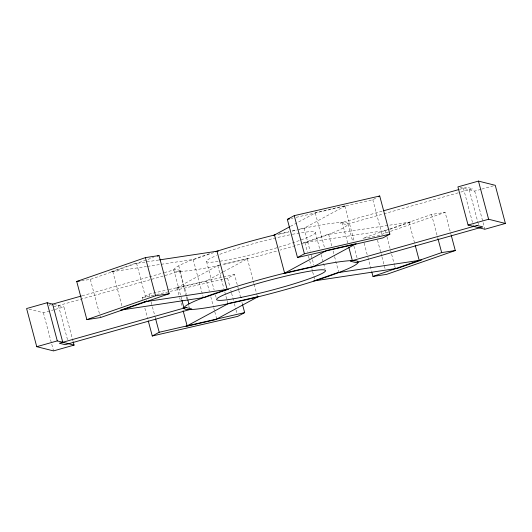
<?xml version="1.0" encoding="UTF-8"?>
<svg xmlns="http://www.w3.org/2000/svg" width="532" height="532" viewBox="0 0 532 532"><rect width="100%" height="100%" fill="white"/><g stroke="black" fill="none" stroke-linecap="round" stroke-linejoin="round"><path stroke-width="0.4" stroke-dasharray="2.66 2" d="M142.549 299.436L142.13 297.847L149.04 294.11L168.205 289.707M290.505 226.346L316.427 212.335L346.013 205.538L303.373 228.58L297.78 229.864M222.602 272.231L205.418 281.514L175.833 288.317L218.472 265.269L220.873 264.717M223.334 271.839L248.058 258.472L221.671 264.537M156.641 294.515L227.603 278.209L234.512 274.472L238.536 289.574M296.118 217.355L372.806 199.739L376.955 197.498M81.522 280.736L90.334 279.406L153.602 257.448M213.711 252.62L194.539 259.277L147.251 266.412M389.118 229.159L362.831 238.283L376.45 236.228M389.883 228.893L431.512 214.443L445.138 212.388L451.056 234.645M389.856 229.352L411.329 221.897L388.546 225.335M377.235 235.962L389.723 231.626M390.501 231.353L445.138 212.388M51.258 304.51L49.203 305.089L52.109 305.82M82.134 295.805L163.47 272.863M164.268 272.637L175.859 269.365L181.671 270.821L150.942 279.493M382.076 211.211L340.174 223.028L345.986 224.484L383.1 214.017M459.422 189.392L466.837 187.304L472.642 188.76L458.857 192.65M150.144 279.719L55.015 306.545L52.834 306M383.898 213.791L458.059 192.877M29.001 309.145L43.385 312.75L54.45 309.631M55.235 309.405L63.926 306.957L73.017 341.132M460.273 187.483L474.71 191.101L481.028 189.319M481.819 189.093L494.461 185.528M291.323 218.459L292.926 218.093M277.79 234.459L288.982 231.886M292.181 231.154L296.976 230.05M169.003 289.528L222.542 277.225M223.34 277.046L234.512 274.472M142.13 297.847L155.836 294.701M158.716 260.015L134.297 263.699L110.523 271.952L146.426 266.532M387.728 225.455L327.313 234.572L303.533 242.825L387.555 230.15M54.078 304.49L63.926 306.957M474.71 191.101L484.858 229.252M469.224 189.725L477.896 222.31M478.102 223.108L478.527 224.697M463.412 188.268L472.928 224.038M473.141 224.83L473.56 226.419M431.512 214.443L437.437 236.7M437.643 237.491L438.069 239.081M409.061 222.236L414.98 244.494M385.281 230.489L386.764 236.055M386.977 236.853L391.412 253.538M391.625 254.336L394.378 264.67M394.584 265.461L395.436 268.64M372.806 199.739L382.109 234.712M377.507 240.205L380.892 252.919M381.105 253.717L381.737 256.098M381.949 256.896L385.334 269.611M364.094 243.058L367.692 256.564M367.905 257.362L371.708 271.666M344.862 206.157L354.166 241.129M348.014 223.912L352.663 241.395M353.933 246.163L357.105 258.087M342.202 222.456L347.702 243.117M328.656 234.373L331.828 246.296M333.099 251.064L334.362 255.832M334.575 256.623L338.804 272.524M315.277 212.953L324.58 247.925M315.31 232.371L319.752 249.062M321.235 254.622L325.039 268.933M304.058 228.208L310.189 251.257M311.247 255.234L314 265.568M304.876 242.625L307.416 252.161M308.474 256.138L309.531 260.108M309.744 260.906L311.014 265.674M311.858 268.853L312.49 271.24M312.703 272.032L315.03 280.776M247.38 258.845L253.086 280.304M253.298 281.096L253.93 283.483M254.143 284.274L256.471 293.019M256.683 293.81L257.315 296.198M238.742 290.372L241.069 299.11M241.914 302.296L242.339 303.885M227.603 278.209L229.924 286.954M230.775 290.133L231.407 292.52M231.62 293.312L234.153 302.848M234.366 303.646L235.849 309.212M236.062 310.003L236.906 313.182M217.794 265.641L223.925 288.69M224.77 291.868L226.885 299.815M227.098 300.613L227.942 303.792M206.536 261.478L214.15 290.093M215.42 294.861L216.265 298.04M206.569 280.896L209.322 291.223M210.798 296.79L213.551 307.124M213.764 307.915L214.609 311.094M214.822 311.892L216.724 319.047M193.196 259.476L203.138 296.836M178.739 265.807L186.353 294.415M186.985 296.803L187.623 299.19M179.65 271.393L186.207 296.031M186.413 296.829L187.051 299.21M188.74 305.574L189.585 308.753M173.838 269.937L181.665 299.35M176.983 287.692L179.523 297.228M179.736 298.026L180.155 299.616M181.006 302.794L182.27 307.562M149.04 294.11L149.678 296.497M151.155 302.056L152.212 306.033M152.425 306.824L155.384 317.956M136.564 263.36L146.081 299.124M146.293 299.922L146.719 301.511M144.877 308.181L147.623 318.515M112.791 271.613L122.094 306.585M90.334 279.406L99.85 315.17M100.063 315.968L100.488 317.557M58.44 305.581L67.531 339.755M43.385 312.75L53.539 350.901M299.616 229.152A90.094 8.166 -14.9 0 1 347.396 225.122A90.094 8.166 -14.9 0 1 280.091 250.113M276.394 251.157A90.094 8.166 -14.9 0 1 222.236 264.697M219.563 265.269A90.094 8.166 -14.9 0 1 210.253 253.418M279.42 233.794A90.094 8.166 -14.9 0 1 288.836 231.56M292.434 230.742A90.094 8.166 -14.9 0 1 296.929 229.738M292.367 234.319A56.306 5.101 -14.9 0 1 305.355 238.256A56.306 5.101 -14.9 0 1 229.478 259.53A56.306 5.101 -14.9 0 1 216.497 255.593M219.796 254.316A56.306 5.101 -14.9 0 1 290.206 234.752"/><path stroke-width="0.8" d="M287.333 219.377L294.249 215.64L379.722 196.002L389.87 234.153L382.96 237.89L297.488 257.528L287.333 219.377L289.727 218.825M273.787 235.377L289.774 226.738M378.338 196.747L379.722 196.002M148.262 320.896L152.278 335.998L159.194 332.261L244.667 312.623L242.552 304.676M297.488 257.528L304.397 253.791L389.87 234.153M244.667 312.623L237.751 316.36L152.278 335.998M76.714 281.461L145.396 257.621L159.021 255.566L169.169 293.717L100.488 317.557L86.862 319.612L76.714 281.461L79.92 280.976M157.472 256.098L159.021 255.566M86.862 319.612L155.55 295.772L169.169 293.717M371.921 272.464L372.979 276.434L441.666 252.594L455.286 250.539L451.269 235.437M455.286 250.539L386.604 274.379L372.979 276.434M81.336 296.031L52.628 304.124L47.142 302.748L26.6 308.54L36.748 346.691L53.539 350.901L74.074 345.108L73.23 341.923M478.461 181.099L457.926 186.892L468.074 225.043L484.858 229.252L505.4 223.46L495.252 185.309L478.461 181.099L488.615 219.251L505.4 223.46M383.665 210.758L458.624 189.618M36.748 346.691L57.29 340.899L74.074 345.108M468.074 225.043L488.615 219.251M159.54 259.889L218.313 251.024M438.069 239.081L441.666 252.594M415.193 245.285L419.209 260.387M348.759 247.094L352.35 260.607M294.249 215.64L304.397 253.791M274.472 235.011L284.62 273.155M216.97 251.224L227.124 289.375A90.094 8.166 -14.9 0 0 227.942 303.792A90.094 8.166 -14.9 0 0 358.162 262.063A90.094 8.166 -14.9 0 0 227.124 289.375M187.836 299.982L188.893 303.958M181.871 300.141L183.986 308.088M183.121 310.741L187.138 325.843M145.396 257.621L155.55 295.772M155.597 318.748L159.194 332.261M52.628 304.124L62.776 342.276M47.142 302.748L57.29 340.899M215.254 251.776A90.094 8.166 -14.9 0 1 275.47 234.758M228.627 303.42L185.987 326.462L215.573 319.666L258.213 296.623L228.627 303.42M326.582 250.486L283.942 273.528L313.528 266.732L356.167 243.683L326.582 250.486M144.445 301.85L120.671 310.103L204.687 297.428L228.467 289.175L144.445 301.85M337.461 272.723L313.687 280.976L397.703 268.301L421.477 260.048L337.461 272.723M186.014 307.516L59.358 343.24L65.163 344.696L191.826 308.972L186.014 307.516M476.985 225.455L350.329 261.179L356.141 262.635L482.797 226.911L476.985 225.455M241.156 297.375A56.306 5.101 -14.9 0 0 325.411 271.054A56.306 5.101 -14.9 0 0 246.662 286.795A56.306 5.101 -14.9 0 0 241.156 297.375"/></g></svg>
